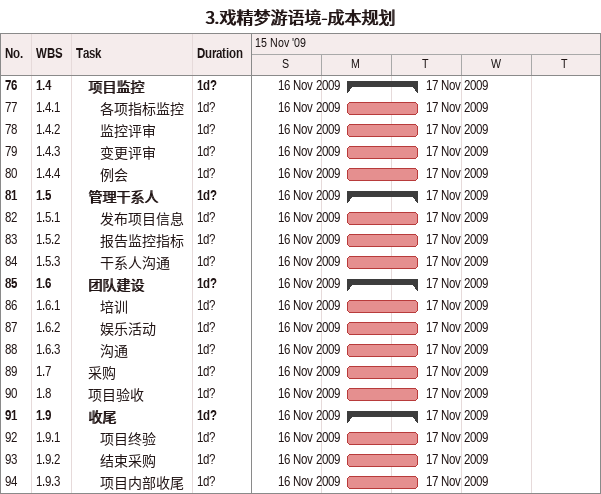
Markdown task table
3.戏精梦游语境-成本规划

| ID | WBS | Task | Duration | Start | Finish |
|---|---|---|---|---|---|
| 76 | 1.4 | **项目监控** | 1d? | 2009-11-16 | 2009-11-17 |
| 77 | 1.4.1 | 各项指标监控 | 1d? | 2009-11-16 | 2009-11-17 |
| 78 | 1.4.2 | 监控评审 | 1d? | 2009-11-16 | 2009-11-17 |
| 79 | 1.4.3 | 变更评审 | 1d? | 2009-11-16 | 2009-11-17 |
| 80 | 1.4.4 | 例会 | 1d? | 2009-11-16 | 2009-11-17 |
| 81 | 1.5 | **管理干系人** | 1d? | 2009-11-16 | 2009-11-17 |
| 82 | 1.5.1 | 发布项目信息 | 1d? | 2009-11-16 | 2009-11-17 |
| 83 | 1.5.2 | 报告监控指标 | 1d? | 2009-11-16 | 2009-11-17 |
| 84 | 1.5.3 | 干系人沟通 | 1d? | 2009-11-16 | 2009-11-17 |
| 85 | 1.6 | **团队建设** | 1d? | 2009-11-16 | 2009-11-17 |
| 86 | 1.6.1 | 培训 | 1d? | 2009-11-16 | 2009-11-17 |
| 87 | 1.6.2 | 娱乐活动 | 1d? | 2009-11-16 | 2009-11-17 |
| 88 | 1.6.3 | 沟通 | 1d? | 2009-11-16 | 2009-11-17 |
| 89 | 1.7 | 采购 | 1d? | 2009-11-16 | 2009-11-17 |
| 90 | 1.8 | 项目验收 | 1d? | 2009-11-16 | 2009-11-17 |
| 91 | 1.9 | **收尾** | 1d? | 2009-11-16 | 2009-11-17 |
| 92 | 1.9.1 | 项目终验 | 1d? | 2009-11-16 | 2009-11-17 |
| 93 | 1.9.2 | 结束采购 | 1d? | 2009-11-16 | 2009-11-17 |
| 94 | 1.9.3 | 项目内部收尾 | 1d? | 2009-11-16 | 2009-11-17 |
